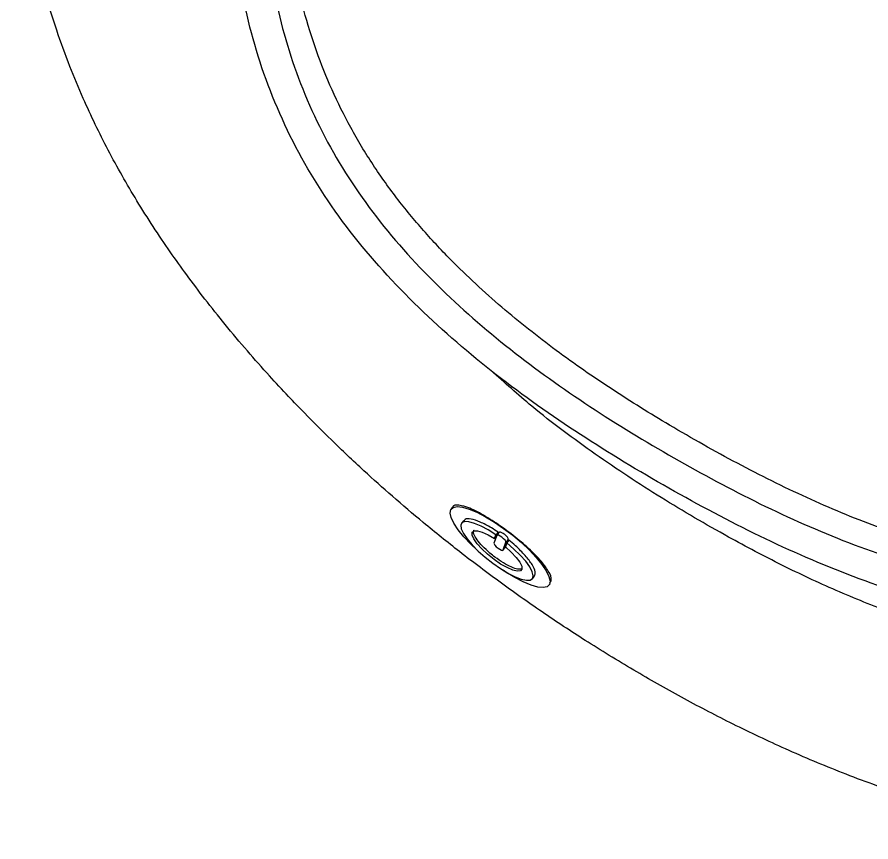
# Paper-space layout '_Dimétrica' of a CAD drawing. Header units: millimetres. Extents: x -54 to 63, y -56 to 58.
# Drawn here: x -54.1 to -3, y -56.4 to -7 of the extents above; entities that cross this region are included whole.
import ezdxf

# ---------------------------------------------------------------- set-up
doc = ezdxf.new("R2010")
doc.units = ezdxf.units.MM

psp = doc.layouts.new('_Dimétrica')

# ---------------------------------------------------------------- linework, layer by layer
at = {"color": 7, "linetype": 'Continuous', "lineweight": 25}
for p, q in [((-15.072, -31.427), (-15.124, -31.397)), ((-28.028, -36.367), (-28.101, -36.461)), ((-27.358, -37.159), (-27.483, -37.319)), ((-25.383, -38.046), (-25.547, -38.508)), ((-25.51, -38.242), (-25.428, -38.012)), ((-25.419, -38.126), (-25.51, -38.242)), ((-25.303, -37.851), (-25.428, -38.012)), ((-25.252, -37.875), (-25.379, -38.038)), ((-24.702, -38.297), (-24.828, -38.458)), ((-24.992, -38.92), (-24.828, -38.458)), ((-24.923, -38.832), (-24.992, -38.92)), ((-24.929, -38.84), (-24.923, -38.832)), ((-24.783, -38.491), (-24.865, -38.722)), ((-24.657, -38.33), (-24.783, -38.491)), ((-24.996, -38.928), (-24.928, -38.84)), ((-23.243, -40.637), (-23.118, -40.477)), ((-22.259, -41.031), (-22.185, -40.937))]:
    psp.add_line(p, q, dxfattribs=at)
at = {"color": 7, "linetype": 'Continuous', "lineweight": 25, "flags": 128}
for points in [[(-26.579, -38.902), (-26.93, -38.566), (-27.345, -38.125), (-27.687, -37.706), (-27.943, -37.321), (-28.105, -36.985), (-28.168, -36.709), (-28.128, -36.503), (-27.989, -36.373), (-27.754, -36.323), (-27.431, -36.356), (-27.031, -36.471), (-26.569, -36.663), (-26.059, -36.926)], [(-25.428, -38.012), (-25.887, -37.723), (-26.321, -37.49), (-26.712, -37.325), (-27.041, -37.235), (-27.295, -37.225), (-27.46, -37.294), (-27.53, -37.44), (-27.501, -37.656), (-27.376, -37.932), (-27.158, -38.255), (-26.86, -38.611), (-26.493, -38.984), (-26.074, -39.357), (-25.624, -39.713), (-25.161, -40.035), (-24.708, -40.309), (-24.284, -40.522), (-23.91, -40.666), (-23.602, -40.732), (-23.374, -40.719), (-23.236, -40.627), (-23.195, -40.459), (-23.252, -40.225), (-23.406, -39.933), (-23.649, -39.598), (-23.969, -39.235), (-24.353, -38.861), (-24.783, -38.491)], [(-26.059, -36.926), (-25.519, -37.251), (-24.968, -37.627), (-24.424, -38.041), (-23.905, -38.479), (-23.43, -38.926), (-23.015, -39.367), (-22.673, -39.786), (-22.417, -40.171), (-22.255, -40.507), (-22.192, -40.783), (-22.231, -40.989), (-22.371, -41.119), (-22.606, -41.169), (-22.929, -41.136), (-23.329, -41.021), (-23.791, -40.829), (-24.301, -40.566), (-24.841, -40.241), (-25.002, -40.136)], [(-24.865, -38.722), (-24.511, -39.043), (-24.216, -39.36), (-24.003, -39.65), (-23.884, -39.892), (-23.87, -40.071), (-23.961, -40.173), (-24.149, -40.191), (-24.424, -40.124), (-24.764, -39.976), (-25.146, -39.759), (-25.543, -39.486), (-25.928, -39.178), (-26.273, -38.856), (-26.555, -38.542), (-26.752, -38.259), (-26.852, -38.027), (-26.848, -37.861), (-26.739, -37.774), (-26.534, -37.771), (-26.247, -37.853), (-25.897, -38.014), (-25.51, -38.242)], [(-24.828, -38.458), (-24.836, -38.406), (-24.886, -38.33), (-24.968, -38.243), (-25.072, -38.157), (-25.181, -38.085), (-25.278, -38.039), (-25.349, -38.025), (-25.383, -38.046)], [(-25.547, -38.508), (-25.539, -38.56), (-25.49, -38.635), (-25.407, -38.723), (-25.303, -38.809), (-25.194, -38.88), (-25.097, -38.927), (-25.026, -38.941), (-24.992, -38.92)]]:
    psp.add_lwpolyline(points, dxfattribs=at)
at = {"color": 7, "linetype": 'Continuous', "lineweight": 25}
for centre, radius, start, end in [((-10.504, -44.283), 16.135, 156.5087, 157.568), ((-11.364, -44.11), 14.55, 156.451, 158.7278)]:
    psp.add_arc(centre, radius, start, end, dxfattribs=at)
for points, knots in [([(-46.108, 37.112), (-46.536, 36.326), (-47.34, 34.852), (-48.332, 32.699), (-49.113, 30.821), (-49.701, 29.251), (-50.13, 28.01), (-50.423, 27.108), (-50.627, 26.45), (-50.79, 25.906), (-51.018, 25.122), (-51.316, 24.03), (-51.667, 22.627), (-51.991, 21.203), (-52.276, 19.808), (-52.524, 18.521), (-52.664, 17.594), (-52.851, 16.725), (-53.079, 15.646), (-53.314, 14.44), (-53.54, 13.118), (-53.723, 11.838), (-53.881, 10.45), (-54.01, 8.895), (-54.087, 7.047), (-54.078, 5.013), (-53.95, 2.702), (-53.653, 0.096), (-53.163, -2.643), (-52.507, -5.316), (-51.759, -7.75), (-50.967, -9.921), (-49.966, -12.323), (-48.659, -15.023), (-46.917, -18.087), (-45.304, -20.553), (-43.916, -22.493), (-42.823, -23.944), (-41.613, -25.463), (-40.325, -26.996), (-39.055, -28.43), (-37.914, -29.662), (-36.682, -30.945), (-35.189, -32.436), (-33.431, -34.098), (-31.596, -35.74), (-29.691, -37.36), (-27.522, -39.103), (-25.098, -40.931), (-22.533, -42.736), (-19.832, -44.51), (-17.045, -46.211), (-14.15, -47.844), (-11.181, -49.386), (-8.036, -50.877), (-4.635, -52.311), (-0.972, -53.637), (2.37, -54.621), (5.252, -55.298), (7.509, -55.732), (9.571, -56.041), (11.396, -56.238), (12.981, -56.345), (14.279, -56.386), (15.346, -56.385), (16.345, -56.359), (17.488, -56.294), (18.864, -56.162), (20.445, -55.929), (22.091, -55.584), (23.626, -55.156), (24.971, -54.693), (26.24, -54.177), (27.544, -53.561), (28.817, -52.866), (29.977, -52.153), (31.072, -51.411), (32.255, -50.529), (33.499, -49.493), (34.729, -48.348), (35.903, -47.132), (37.076, -45.783), (38.216, -44.33), (39.193, -42.961), (39.968, -41.801), (40.562, -40.868), (41.114, -39.97), (41.699, -38.985), (42.369, -37.819), (43.123, -36.461), (43.963, -34.908), (44.852, -33.229), (45.754, -31.481), (46.607, -29.789), (47.383, -28.212), (48.055, -26.819), (48.626, -25.613), (49.099, -24.597), (49.471, -23.786), (49.775, -23.117), (50.075, -22.452), (50.436, -21.641), (50.888, -20.611), (51.427, -19.362), (52.139, -17.673), (52.938, -15.719), (53.743, -13.677), (54.393, -11.971), (54.958, -10.447), (55.499, -8.951), (56.029, -7.443), (56.529, -5.981), (57.042, -4.438), (57.57, -2.848), (58.001, -1.398), (58.461, -0.164), (58.956, 1.196), (59.465, 2.631), (59.965, 4.083), (60.439, 5.5), (60.941, 7.057), (61.463, 8.748), (61.948, 10.429), (62.337, 11.919), (62.66, 13.317), (62.958, 14.841), (63.213, 16.601), (63.354, 18.519), (63.331, 20.442), (63.128, 22.331), (62.721, 24.212), (62.158, 25.924), (61.439, 27.41), (60.656, 28.64), (59.773, 29.755), (58.7, 30.882), (57.421, 32.001), (55.927, 33.101), (54.199, 34.206), (52.206, 35.323), (49.936, 36.466), (47.894, 37.433), (46.123, 38.24), (44.733, 38.856), (43.515, 39.383), (42.55, 39.793), (41.721, 40.137), (40.896, 40.472), (39.988, 40.875), (39.012, 41.322), (37.931, 41.815), (36.692, 42.371), (35.362, 42.962), (33.924, 43.594), (32.405, 44.256), (30.685, 44.997), (28.925, 45.748), (27.306, 46.432), (25.905, 47.021), (24.584, 47.573), (23.122, 48.183), (21.142, 49.008), (18.673, 50.033), (15.745, 51.228), (12.72, 52.419), (9.679, 53.552), (6.737, 54.564), (3.985, 55.416), (1.374, 56.126), (-1.204, 56.719), (-3.749, 57.179), (-6.237, 57.497), (-8.541, 57.663), (-10.648, 57.698), (-12.633, 57.628), (-14.709, 57.446), (-16.858, 57.139), (-19.304, 56.655), (-21.765, 56.023), (-24.477, 55.157), (-26.913, 54.219), (-29.061, 53.242), (-30.827, 52.334), (-32.364, 51.453), (-33.815, 50.533), (-35.166, 49.592), (-36.441, 48.617), (-37.509, 47.725), (-38.382, 46.945), (-39.18, 46.193), (-40.079, 45.291), (-41.114, 44.172), (-42.265, 42.814), (-43.509, 41.192), (-44.829, 39.283), (-45.666, 37.862), (-46.108, 37.112)], [0, 0, 0, 0, 0.00774, 0.014519, 0.020306, 0.025075, 0.028755, 0.031421, 0.033095, 0.034585, 0.036248, 0.040021, 0.044178, 0.048495, 0.052336, 0.056394, 0.059334, 0.062125, 0.065068, 0.068641, 0.072772, 0.076537, 0.07969, 0.084597, 0.089572, 0.095062, 0.101387, 0.108552, 0.116432, 0.12389, 0.13067, 0.136775, 0.142271, 0.151273, 0.160407, 0.169927, 0.174337, 0.179073, 0.184138, 0.18953, 0.194733, 0.199117, 0.202672, 0.208649, 0.21564, 0.221631, 0.227984, 0.235274, 0.243478, 0.251833, 0.259956, 0.268948, 0.27762, 0.286263, 0.295499, 0.305335, 0.315771, 0.326822, 0.333561, 0.339963, 0.34571, 0.350795, 0.355218, 0.358981, 0.361684, 0.364192, 0.367395, 0.37135, 0.375908, 0.381014, 0.385778, 0.389648, 0.393302, 0.397626, 0.402217, 0.405987, 0.409541, 0.413809, 0.418964, 0.423806, 0.428658, 0.433924, 0.439609, 0.444951, 0.448738, 0.451888, 0.45469, 0.458031, 0.461977, 0.466533, 0.471703, 0.477492, 0.48322, 0.488962, 0.49409, 0.498598, 0.502483, 0.505742, 0.508375, 0.510263, 0.512161, 0.514744, 0.518014, 0.521971, 0.526614, 0.533979, 0.540327, 0.545659, 0.549797, 0.554397, 0.559446, 0.563631, 0.567785, 0.573612, 0.578138, 0.581851, 0.585807, 0.590769, 0.59506, 0.599049, 0.60356, 0.609067, 0.614168, 0.618481, 0.622164, 0.626328, 0.631578, 0.637066, 0.642326, 0.647409, 0.652531, 0.657814, 0.661742, 0.665531, 0.669222, 0.672856, 0.677681, 0.682526, 0.687436, 0.693887, 0.700647, 0.707668, 0.711921, 0.716207, 0.719832, 0.72258, 0.724659, 0.727164, 0.729949, 0.73283, 0.735925, 0.7396, 0.743778, 0.747609, 0.752219, 0.757078, 0.762634, 0.767578, 0.771194, 0.774839, 0.779084, 0.783925, 0.792084, 0.800573, 0.809367, 0.81829, 0.826787, 0.834585, 0.841738, 0.848907, 0.856324, 0.863103, 0.869759, 0.875614, 0.880808, 0.886558, 0.89331, 0.89934, 0.907826, 0.915077, 0.923779, 0.930398, 0.935652, 0.941211, 0.945972, 0.95079, 0.955771, 0.960202, 0.963124, 0.966165, 0.969932, 0.974434, 0.979676, 0.98567, 0.992436, 1, 1, 1, 1]), ([(42.775, 15.571), (42.935, 14.958), (43.254, 13.744), (43.318, 11.901), (43.129, 10.097), (42.715, 8.32), (42.136, 6.564), (41.44, 4.82), (40.677, 3.085), (38.53, -1.712), (35.232, -9.188), (30.92, -19.392), (28.021, -26.737), (26.23, -31.564), (25.348, -33.792), (24.362, -35.952), (23.21, -38.006), (21.831, -39.907), (20.197, -41.594), (18.339, -43.03), (16.292, -44.158), (14.078, -44.908), (11.653, -45.281), (9.055, -45.291), (6.321, -44.964), (3.589, -44.378), (0.898, -43.603), (-1.996, -42.614), (-5.073, -41.374), (-8.33, -39.847), (-11.825, -38.001), (-15.572, -35.818), (-19.507, -33.214), (-22.926, -30.692), (-24.912, -28.907), (-25.716, -28.184)], [0, 0, 0, 0, 0.015907, 0.031547, 0.047349, 0.063536, 0.080165, 0.097171, 0.114413, 0.131721, 0.240165, 0.336538, 0.4326, 0.454399, 0.476113, 0.497696, 0.519187, 0.540757, 0.562557, 0.584349, 0.605884, 0.627039, 0.648017, 0.67164, 0.695517, 0.719538, 0.743427, 0.766877, 0.797027, 0.826905, 0.856873, 0.895506, 0.934484, 0.973489, 1, 1, 1, 1]), ([(16.325, -37.645), (16.016, -37.894), (15.15, -38.592), (13.494, -39.405), (11.378, -40.011), (9.268, -40.163), (7.253, -40.052), (5.37, -39.788), (3.477, -39.4), (0.787, -38.712), (-2.674, -37.574), (-6.867, -35.823), (-10.995, -33.765), (-14.875, -31.583), (-18.501, -29.336), (-21.865, -27.002), (-25.112, -24.432), (-27.778, -21.969), (-29.884, -19.707), (-31.503, -17.728), (-32.986, -15.616), (-34.288, -13.4), (-35.395, -11.11), (-36.312, -8.754), (-37.036, -6.317), (-37.569, -3.724), (-37.87, -1.012), (-37.937, 1.81), (-37.778, 4.63), (-37.407, 7.631), (-36.979, 9.65), (-36.744, 10.755)], [0, 0, 0, 0, 0.015334, 0.042993, 0.070025, 0.097979, 0.120461, 0.143128, 0.166153, 0.189243, 0.241428, 0.294, 0.34745, 0.401083, 0.447533, 0.494119, 0.54132, 0.588852, 0.617524, 0.646341, 0.675702, 0.7053, 0.733985, 0.762894, 0.792517, 0.82239, 0.855735, 0.889364, 0.923702, 0.958218, 1, 1, 1, 1]), ([(32.364, -5.775), (31.469, -7.8), (30.562, -9.823), (28.392, -14.732), (27.143, -17.633), (25.358, -22.426), (24.739, -24.254), (23.517, -27.85), (22.906, -29.625), (20.833, -34.794), (19.144, -38.017), (15.716, -41.018), (14.759, -41.664), (12.742, -42.643), (11.683, -42.976), (8.292, -43.502), (5.754, -43.229), (1.235, -42.259), (-0.72, -41.688), (-4.531, -40.36), (-6.403, -39.594), (-10.103, -37.895), (-11.931, -36.963), (-15.54, -34.983), (-17.325, -33.94), (-22.569, -30.648), (-25.912, -28.223), (-31.974, -22.69), (-34.663, -19.576), (-38.675, -12.685), (-40.04, -8.931), (-41.492, -0.135), (-41.057, 5.009), (-39.929, 10.04), (-39.902, 10.158), (-39.875, 10.276)], [0, 0, 0, 0, 0.053216, 0.053216, 0.128129, 0.128129, 0.173077, 0.173077, 0.218025, 0.218025, 0.30792, 0.30792, 0.337886, 0.337886, 0.367851, 0.367851, 0.427781, 0.427781, 0.472729, 0.472729, 0.517677, 0.517677, 0.562419, 0.562419, 0.607162, 0.607162, 0.696647, 0.696647, 0.787363, 0.787363, 0.877259, 0.877259, 0.99712, 0.99712, 1, 1, 1, 1]), ([(-38.019, 9.631), (-38.045, 9.519), (-38.071, 9.407), (-39.142, 4.628), (-39.555, -0.258), (-38.176, -8.612), (-36.879, -12.177), (-33.069, -18.722), (-30.515, -21.679), (-24.757, -26.935), (-21.582, -29.238), (-16.601, -32.365), (-14.906, -33.356), (-11.477, -35.236), (-9.742, -36.121), (-6.227, -37.735), (-4.448, -38.463), (-0.829, -39.724), (1.028, -40.266), (5.32, -41.188), (7.731, -41.448), (10.951, -40.948), (11.956, -40.632), (13.872, -39.702), (14.78, -39.088), (18.035, -36.238), (19.64, -33.177), (21.609, -28.267), (22.189, -26.582), (23.349, -23.166), (23.937, -21.429), (25.633, -16.877), (26.82, -14.12), (28.881, -9.457), (29.743, -7.535), (30.593, -5.612)], [0.155314, 0.155314, 0.155314, 0.155314, 0.1568108, 0.1568108, 0.2191017, 0.2191017, 0.2658198, 0.2658198, 0.3129644, 0.3129644, 0.3594693, 0.3594693, 0.3827218, 0.3827218, 0.4059743, 0.4059743, 0.4293333, 0.4293333, 0.4526924, 0.4526924, 0.4838378, 0.4838378, 0.4994106, 0.4994106, 0.5149833, 0.5149833, 0.5617014, 0.5617014, 0.5850605, 0.5850605, 0.6084196, 0.6084196, 0.6473514, 0.6473514, 0.6750075, 0.6750075, 0.6750075, 0.6750075]), ([(-26.049, -36.914), (-26.216, -36.818), (-26.554, -36.624), (-27.128, -36.352), (-27.664, -36.213), (-28.001, -36.231), (-28.02, -36.366), (-28.02, -36.372)], [0, 0, 0, 0, 0.171871, 0.349763, 0.667639, 0.985608, 1, 1, 1, 1]), ([(-25.303, -37.851), (-25.432, -37.766), (-25.804, -37.523), (-26.391, -37.22), (-26.939, -37.048), (-27.268, -37.038), (-27.315, -37.15), (-27.329, -37.182)], [0, 0, 0, 0, 0.136015, 0.389923, 0.643831, 0.897739, 1, 1, 1, 1]), ([(-22.223, -40.907), (-22.175, -40.849), (-22.05, -40.7), (-22.245, -40.198), (-22.759, -39.519), (-23.556, -38.739), (-24.515, -37.943), (-25.384, -37.321), (-25.877, -37.019), (-26.049, -36.914)], [0, 0, 0, 0, 0.103627, 0.265528, 0.427158, 0.589036, 0.751132, 0.912885, 1, 1, 1, 1]), ([(-23.9, -40.059), (-23.968, -40.069), (-24.112, -40.091), (-24.502, -39.955), (-24.979, -39.704), (-25.429, -39.397), (-25.859, -39.053), (-26.248, -38.689), (-26.585, -38.29), (-26.761, -37.967), (-26.805, -37.771), (-26.737, -37.734), (-26.724, -37.727)], [0, 0, 0, 0, 0.101762, 0.216047, 0.330332, 0.444618, 0.516147, 0.630432, 0.744717, 0.859003, 0.973288, 1, 1, 1, 1]), ([(-24.702, -38.297), (-24.701, -38.294), (-24.695, -38.277), (-24.701, -38.234), (-24.74, -38.161), (-24.806, -38.08), (-24.892, -38.001), (-24.987, -37.932), (-25.082, -37.881), (-25.164, -37.854), (-25.225, -37.851), (-25.242, -37.869), (-25.25, -37.877)], [0, 0, 0, 0, 0.028487, 0.139646, 0.250749, 0.361579, 0.47204, 0.582199, 0.692256, 0.802452, 0.912969, 1, 1, 1, 1]), ([(-23.128, -40.47), (-23.097, -40.398), (-23.03, -40.246), (-23.233, -39.809), (-23.648, -39.263), (-24.161, -38.744), (-24.524, -38.441), (-24.657, -38.33)], [0, 0, 0, 0, 0.202761, 0.425701, 0.648641, 0.871581, 1, 1, 1, 1])]:
    psp.add_open_spline(points, degree=3, knots=knots, dxfattribs=at)

doc.saveas('drawing.dxf')
